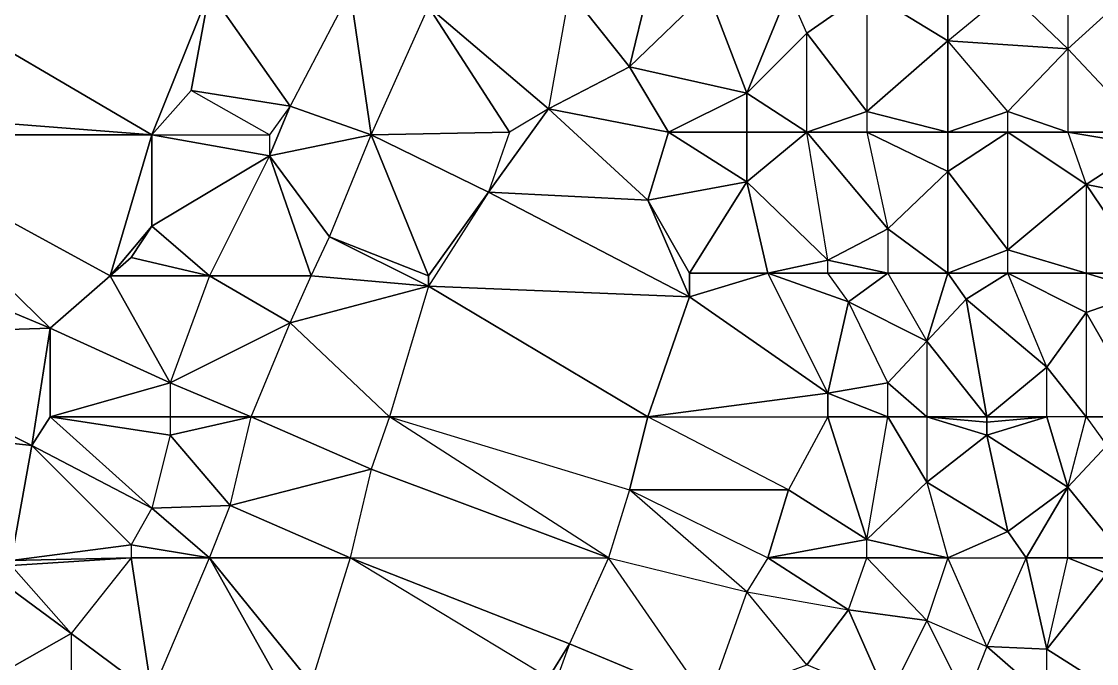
# Model space of a CAD drawing. Header units: metres. Extents: x 121.06818 to 121.07159, y 3.17836 to 3.18313.
# Drawn here: x 121.070446 to 121.070858, y 3.1815235 to 3.1817694 of the extents above; entities that cross this region are included whole.
import ezdxf

# ---------------------------------------------------------------- set-up
doc = ezdxf.new("R2010")
doc.units = ezdxf.units.M

msp = doc.modelspace()

# ---------------------------------------------------------------- linework, layer by layer
at = {"layer": 'DELAUNEY17498', "color": 252}
msp.add_3dface([(121.070808, 3.18151, 0.01033), (121.070839, 3.18151, 0.01034), (121.070816, 3.18153, 0.01033)], dxfattribs=at)
at = {"layer": 'DELAUNEY17548', "color": 252}
msp.add_3dface([(121.070465, 3.181509, 0.01026), (121.070419, 3.181509, 0.01025), (121.070465, 3.181535, 0.01026)], dxfattribs=at)
at = {"layer": 'DELAUNEY17550', "color": 252}
msp.add_3dface([(121.070557, 3.181516, 0.01028), (121.070549, 3.181509, 0.01028), (121.070518, 3.181564, 0.01027)], dxfattribs=at)
at = {"layer": 'DELAUNEY17551', "color": 252}
msp.add_3dface([(121.070648, 3.181509, 0.01029), (121.070709, 3.181509, 0.0103), (121.070656, 3.181531, 0.01029)], dxfattribs=at)
at = {"layer": 'DELAUNEY17552', "color": 252}
msp.add_3dface([(121.070778, 3.18151, 0.01032), (121.070808, 3.18151, 0.01033), (121.070793, 3.18154, 0.01032)], dxfattribs=at)
at = {"layer": 'DELAUNEY17558', "color": 252}
msp.add_3dface([(121.070465, 3.181509, 0.01026), (121.070496, 3.181512, 0.01027), (121.070465, 3.181535, 0.01026)], dxfattribs=at)
at = {"layer": 'DELAUNEY17559', "color": 252}
msp.add_3dface([(121.070656, 3.181531, 0.01029), (121.070648, 3.181509, 0.01029), (121.070648, 3.181518, 0.01029)], dxfattribs=at)
at = {"layer": 'DELAUNEY17564', "color": 252}
msp.add_3dface([(121.070549, 3.181509, 0.01028), (121.070496, 3.181512, 0.01027), (121.070518, 3.181564, 0.01027)], dxfattribs=at)
at = {"layer": 'DELAUNEY17565', "color": 252}
msp.add_3dface([(121.070656, 3.181531, 0.01029), (121.070709, 3.181509, 0.0103), (121.070671, 3.181564, 0.01029)], dxfattribs=at)
at = {"layer": 'DELAUNEY17566', "color": 252}
msp.add_3dface([(121.070869, 3.18151, 0.01035), (121.070839, 3.18151, 0.01034), (121.070839, 3.181529, 0.01034)], dxfattribs=at)
at = {"layer": 'DELAUNEY17571', "color": 252}
msp.add_3dface([(121.070656, 3.181531, 0.01029), (121.070648, 3.181518, 0.01029), (121.070572, 3.181564, 0.01028)], dxfattribs=at)
at = {"layer": 'DELAUNEY17572', "color": 252}
msp.add_3dface([(121.070709, 3.181509, 0.0103), (121.070747, 3.181523, 0.01031), (121.070724, 3.181551, 0.0103)], dxfattribs=at)
at = {"layer": 'DELAUNEY17573', "color": 252}
msp.add_3dface([(121.070816, 3.18153, 0.01033), (121.070808, 3.18151, 0.01033), (121.070793, 3.18154, 0.01032)], dxfattribs=at)
at = {"layer": 'DELAUNEY17574', "color": 252}
msp.add_3dface([(121.070816, 3.18153, 0.01033), (121.070839, 3.18151, 0.01034), (121.070839, 3.181529, 0.01034)], dxfattribs=at)
at = {"layer": 'DELAUNEY17583', "color": 252}
msp.add_3dface([(121.070778, 3.18151, 0.01032), (121.070747, 3.181523, 0.01031), (121.070763, 3.181544, 0.01031)], dxfattribs=at)
at = {"layer": 'DELAUNEY17584', "color": 252}
msp.add_3dface([(121.070816, 3.18153, 0.01033), (121.070839, 3.181529, 0.01034), (121.070831, 3.181564, 0.01033)], dxfattribs=at)
at = {"layer": 'DELAUNEY17585', "color": 252}
msp.add_3dface([(121.070869, 3.18151, 0.01035), (121.070839, 3.181529, 0.01034), (121.070862, 3.181558, 0.01035)], dxfattribs=at)
at = {"layer": 'DELAUNEY17591', "color": 252}
msp.add_3dface([(121.070465, 3.181535, 0.01026), (121.070419, 3.181509, 0.01025), (121.070442, 3.181552, 0.01025)], dxfattribs=at)
at = {"layer": 'DELAUNEY17592', "color": 252}
msp.add_3dface([(121.070557, 3.181516, 0.01028), (121.070648, 3.181518, 0.01029), (121.070572, 3.181564, 0.01028)], dxfattribs=at)
at = {"layer": 'DELAUNEY17593', "color": 252}
msp.add_3dface([(121.070793, 3.18154, 0.01032), (121.070778, 3.18151, 0.01032), (121.070763, 3.181544, 0.01031)], dxfattribs=at)
at = {"layer": 'DELAUNEY17596', "color": 252}
msp.add_3dface([(121.070465, 3.181535, 0.01026), (121.070496, 3.181512, 0.01027), (121.070488, 3.181564, 0.01026)], dxfattribs=at)
at = {"layer": 'DELAUNEY17603', "color": 252}
msp.add_3dface([(121.070763, 3.181544, 0.01031), (121.070747, 3.181523, 0.01031), (121.070724, 3.181551, 0.0103)], dxfattribs=at)
at = {"layer": 'DELAUNEY17604', "color": 252}
msp.add_3dface([(121.070793, 3.18154, 0.01032), (121.070816, 3.18153, 0.01033), (121.070801, 3.181564, 0.01032)], dxfattribs=at)
at = {"layer": 'DELAUNEY17613', "color": 252}
msp.add_3dface([(121.070465, 3.181535, 0.01026), (121.070442, 3.181552, 0.01025), (121.070442, 3.181561, 0.01025)], dxfattribs=at)
at = {"layer": 'DELAUNEY17614', "color": 252}
msp.add_3dface([(121.070572, 3.181564, 0.01028), (121.070557, 3.181516, 0.01028), (121.070518, 3.181564, 0.01027)], dxfattribs=at)
at = {"layer": 'DELAUNEY17615', "color": 252}
msp.add_3dface([(121.070724, 3.181551, 0.0103), (121.070709, 3.181509, 0.0103), (121.070671, 3.181564, 0.01029)], dxfattribs=at)
at = {"layer": 'DELAUNEY17623', "color": 252}
msp.add_3dface([(121.070496, 3.181512, 0.01027), (121.070518, 3.181564, 0.01027), (121.070488, 3.181564, 0.01026)], dxfattribs=at)
at = {"layer": 'DELAUNEY17624', "color": 252}
msp.add_3dface([(121.070793, 3.18154, 0.01032), (121.070763, 3.181544, 0.01031), (121.07077, 3.181564, 0.01031)], dxfattribs=at)
at = {"layer": 'DELAUNEY17634', "color": 252}
msp.add_3dface([(121.070862, 3.181558, 0.01035), (121.070839, 3.181529, 0.01034), (121.070847, 3.181564, 0.01034)], dxfattribs=at)
at = {"layer": 'DELAUNEY17641', "color": 252}
msp.add_3dface([(121.070671, 3.181564, 0.01029), (121.070656, 3.181531, 0.01029), (121.070572, 3.181564, 0.01028)], dxfattribs=at)
at = {"layer": 'DELAUNEY17645', "color": 252}
msp.add_3dface([(121.070488, 3.181564, 0.01026), (121.070465, 3.181535, 0.01026), (121.070442, 3.181561, 0.01025)], dxfattribs=at)
at = {"layer": 'DELAUNEY17649', "color": 252}
msp.add_3dface([(121.070488, 3.181564, 0.01026), (121.070518, 3.181564, 0.01027), (121.070488, 3.181569, 0.01026)], dxfattribs=at)
at = {"layer": 'DELAUNEY17650', "color": 252}
msp.add_3dface([(121.070671, 3.181564, 0.01029), (121.070724, 3.181551, 0.0103), (121.070679, 3.18159, 0.01029)], dxfattribs=at)
at = {"layer": 'DELAUNEY17668', "color": 252}
msp.add_3dface([(121.070572, 3.181564, 0.01028), (121.070518, 3.181564, 0.01027), (121.070526, 3.181584, 0.01027)], dxfattribs=at)
at = {"layer": 'DELAUNEY17669', "color": 252}
msp.add_3dface([(121.070724, 3.181551, 0.0103), (121.070763, 3.181544, 0.01031), (121.070732, 3.181564, 0.0103)], dxfattribs=at)
at = {"layer": 'DELAUNEY17670', "color": 252}
msp.add_3dface([(121.070831, 3.181564, 0.01033), (121.070816, 3.18153, 0.01033), (121.070801, 3.181564, 0.01032)], dxfattribs=at)
at = {"layer": 'DELAUNEY17671', "color": 252}
msp.add_3dface([(121.070831, 3.181564, 0.01033), (121.070839, 3.181529, 0.01034), (121.070847, 3.181564, 0.01034)], dxfattribs=at)
at = {"layer": 'DELAUNEY17678', "color": 252}
msp.add_3dface([(121.070732, 3.181564, 0.0103), (121.070724, 3.181551, 0.0103), (121.070679, 3.18159, 0.01029)], dxfattribs=at)
at = {"layer": 'DELAUNEY17679', "color": 252}
msp.add_3dface([(121.070732, 3.181564, 0.0103), (121.070763, 3.181544, 0.01031), (121.07077, 3.181564, 0.01031)], dxfattribs=at)
at = {"layer": 'DELAUNEY17680', "color": 252}
msp.add_3dface([(121.070801, 3.181564, 0.01032), (121.070793, 3.18154, 0.01032), (121.07077, 3.181564, 0.01031)], dxfattribs=at)
at = {"layer": 'DELAUNEY17681', "color": 252}
msp.add_3dface([(121.070862, 3.181558, 0.01035), (121.070847, 3.181564, 0.01034), (121.070869, 3.181564, 0.01035)], dxfattribs=at)
at = {"layer": 'DELAUNEY17685', "color": 252}
msp.add_3dface([(121.070831, 3.181564, 0.01033), (121.070847, 3.181564, 0.01034), (121.070847, 3.181591, 0.01034)], dxfattribs=at)
at = {"layer": 'DELAUNEY17693', "color": 252}
msp.add_3dface([(121.070801, 3.181564, 0.01032), (121.070831, 3.181564, 0.01033), (121.070824, 3.181574, 0.01033)], dxfattribs=at)
at = {"layer": 'DELAUNEY17704', "color": 252}
msp.add_3dface([(121.070801, 3.181564, 0.01032), (121.07077, 3.181564, 0.01031), (121.07077, 3.181571, 0.01031)], dxfattribs=at)
at = {"layer": 'DELAUNEY17725', "color": 252}
msp.add_3dface([(121.070488, 3.181564, 0.01026), (121.070442, 3.181561, 0.01025), (121.070442, 3.181563, 0.01025)], dxfattribs=at)
at = {"layer": 'DELAUNEY17732', "color": 252}
msp.add_3dface([(121.070732, 3.181564, 0.0103), (121.07077, 3.181564, 0.01031), (121.07077, 3.181571, 0.01031)], dxfattribs=at)
at = {"layer": 'DELAUNEY17733', "color": 252}
msp.add_3dface([(121.070801, 3.181564, 0.01032), (121.070824, 3.181574, 0.01033), (121.070793, 3.181593, 0.01032)], dxfattribs=at)
at = {"layer": 'DELAUNEY17734', "color": 252}
msp.add_3dface([(121.070824, 3.181574, 0.01033), (121.070831, 3.181564, 0.01033), (121.070847, 3.181591, 0.01034)], dxfattribs=at)
at = {"layer": 'DELAUNEY17745', "color": 252}
msp.add_3dface([(121.070488, 3.181564, 0.01026), (121.070442, 3.181563, 0.01025), (121.070488, 3.181569, 0.01026)], dxfattribs=at)
at = {"layer": 'DELAUNEY17746', "color": 252}
msp.add_3dface([(121.070518, 3.181564, 0.01027), (121.070526, 3.181584, 0.01027), (121.070496, 3.181583, 0.01026)], dxfattribs=at)
at = {"layer": 'DELAUNEY17753', "color": 252}
msp.add_3dface([(121.070488, 3.181569, 0.01026), (121.070442, 3.181563, 0.01025), (121.07045, 3.181607, 0.01025)], dxfattribs=at)
at = {"layer": 'DELAUNEY17754', "color": 252}
msp.add_3dface([(121.070488, 3.181569, 0.01026), (121.070518, 3.181564, 0.01027), (121.070496, 3.181583, 0.01026)], dxfattribs=at)
at = {"layer": 'DELAUNEY17755', "color": 252}
msp.add_3dface([(121.070572, 3.181564, 0.01028), (121.070526, 3.181584, 0.01027), (121.07058, 3.181598, 0.01028)], dxfattribs=at)
at = {"layer": 'DELAUNEY17756', "color": 252}
msp.add_3dface([(121.070732, 3.181564, 0.0103), (121.07077, 3.181571, 0.01031), (121.07074, 3.18159, 0.0103)], dxfattribs=at)
at = {"layer": 'DELAUNEY17757', "color": 252}
msp.add_3dface([(121.070801, 3.181564, 0.01032), (121.07077, 3.181571, 0.01031), (121.070793, 3.181593, 0.01032)], dxfattribs=at)
at = {"layer": 'DELAUNEY17765', "color": 252}
msp.add_3dface([(121.070496, 3.181583, 0.01026), (121.070488, 3.181569, 0.01026), (121.07045, 3.181607, 0.01025)], dxfattribs=at)
at = {"layer": 'DELAUNEY17766', "color": 252}
msp.add_3dface([(121.070572, 3.181564, 0.01028), (121.070671, 3.181564, 0.01029), (121.07058, 3.181598, 0.01028)], dxfattribs=at)
at = {"layer": 'DELAUNEY17767', "color": 252}
msp.add_3dface([(121.070679, 3.18159, 0.01029), (121.070671, 3.181564, 0.01029), (121.070587, 3.181618, 0.01028)], dxfattribs=at)
at = {"layer": 'DELAUNEY17768', "color": 252}
msp.add_3dface([(121.070869, 3.181564, 0.01035), (121.070847, 3.181564, 0.01034), (121.070847, 3.181591, 0.01034)], dxfattribs=at)
at = {"layer": 'DELAUNEY17777', "color": 252}
msp.add_3dface([(121.07058, 3.181598, 0.01028), (121.070671, 3.181564, 0.01029), (121.070587, 3.181618, 0.01028)], dxfattribs=at)
at = {"layer": 'DELAUNEY17778', "color": 252}
msp.add_3dface([(121.070679, 3.18159, 0.01029), (121.070732, 3.181564, 0.0103), (121.07074, 3.18159, 0.0103)], dxfattribs=at)
at = {"layer": 'DELAUNEY17779', "color": 252}
msp.add_3dface([(121.07074, 3.18159, 0.0103), (121.07077, 3.181571, 0.01031), (121.070755, 3.181618, 0.0103)], dxfattribs=at)
at = {"layer": 'DELAUNEY17786', "color": 252}
msp.add_3dface([(121.070442, 3.181563, 0.01025), (121.070358, 3.181617, 0.01024), (121.07045, 3.181607, 0.01025)], dxfattribs=at)
at = {"layer": 'DELAUNEY17787', "color": 252}
msp.add_3dface([(121.070793, 3.181593, 0.01032), (121.07077, 3.181571, 0.01031), (121.070778, 3.181618, 0.01031)], dxfattribs=at)
at = {"layer": 'DELAUNEY17796', "color": 252}
msp.add_3dface([(121.070824, 3.181574, 0.01033), (121.070847, 3.181591, 0.01034), (121.070816, 3.181611, 0.01033)], dxfattribs=at)
at = {"layer": 'DELAUNEY17797', "color": 252}
msp.add_3dface([(121.070869, 3.181564, 0.01035), (121.070847, 3.181591, 0.01034), (121.070862, 3.181607, 0.01035)], dxfattribs=at)
at = {"layer": 'DELAUNEY17801', "color": 252}
msp.add_3dface([(121.070496, 3.181583, 0.01026), (121.070526, 3.181584, 0.01027), (121.070503, 3.181611, 0.01026)], dxfattribs=at)
at = {"layer": 'DELAUNEY17805', "color": 252}
msp.add_3dface([(121.070793, 3.181593, 0.01032), (121.070824, 3.181574, 0.01033), (121.070816, 3.181611, 0.01033)], dxfattribs=at)
at = {"layer": 'DELAUNEY17809', "color": 252}
msp.add_3dface([(121.07058, 3.181598, 0.01028), (121.070526, 3.181584, 0.01027), (121.070534, 3.181618, 0.01027)], dxfattribs=at)
at = {"layer": 'DELAUNEY17810', "color": 252}
msp.add_3dface([(121.070679, 3.18159, 0.01029), (121.07074, 3.18159, 0.0103), (121.070686, 3.181618, 0.01029)], dxfattribs=at)
at = {"layer": 'DELAUNEY17815', "color": 252}
msp.add_3dface([(121.070862, 3.181607, 0.01035), (121.070847, 3.181591, 0.01034), (121.070854, 3.181618, 0.01035)], dxfattribs=at)
at = {"layer": 'DELAUNEY17820', "color": 252}
msp.add_3dface([(121.070496, 3.181583, 0.01026), (121.07045, 3.181607, 0.01025), (121.070457, 3.181618, 0.01025)], dxfattribs=at)
at = {"layer": 'DELAUNEY17821', "color": 252}
msp.add_3dface([(121.070587, 3.181618, 0.01028), (121.07058, 3.181598, 0.01028), (121.070534, 3.181618, 0.01027)], dxfattribs=at)
at = {"layer": 'DELAUNEY17822', "color": 252}
msp.add_3dface([(121.070793, 3.181593, 0.01032), (121.070816, 3.181611, 0.01033), (121.070793, 3.181618, 0.01032)], dxfattribs=at)
at = {"layer": 'DELAUNEY17832', "color": 252}
msp.add_3dface([(121.07045, 3.181607, 0.01025), (121.070358, 3.181617, 0.01024), (121.070366, 3.181649, 0.01024)], dxfattribs=at)
at = {"layer": 'DELAUNEY17833', "color": 252}
msp.add_3dface([(121.070503, 3.181611, 0.01026), (121.070496, 3.181583, 0.01026), (121.070457, 3.181618, 0.01025)], dxfattribs=at)
at = {"layer": 'DELAUNEY17834', "color": 252}
msp.add_3dface([(121.070503, 3.181611, 0.01026), (121.070526, 3.181584, 0.01027), (121.070534, 3.181618, 0.01027)], dxfattribs=at)
at = {"layer": 'DELAUNEY17835', "color": 252}
msp.add_3dface([(121.070587, 3.181618, 0.01028), (121.070679, 3.18159, 0.01029), (121.070686, 3.181618, 0.01029)], dxfattribs=at)
at = {"layer": 'DELAUNEY17842', "color": 252}
msp.add_3dface([(121.070755, 3.181618, 0.0103), (121.07074, 3.18159, 0.0103), (121.070686, 3.181618, 0.01029)], dxfattribs=at)
at = {"layer": 'DELAUNEY17843', "color": 252}
msp.add_3dface([(121.070755, 3.181618, 0.0103), (121.07077, 3.181571, 0.01031), (121.070778, 3.181618, 0.01031)], dxfattribs=at)
at = {"layer": 'DELAUNEY17844', "color": 252}
msp.add_3dface([(121.070816, 3.181611, 0.01033), (121.070847, 3.181591, 0.01034), (121.070839, 3.181618, 0.01034)], dxfattribs=at)
at = {"layer": 'DELAUNEY17850', "color": 252}
msp.add_3dface([(121.070457, 3.181618, 0.01025), (121.07045, 3.181607, 0.01025), (121.070457, 3.181652, 0.01025)], dxfattribs=at)
at = {"layer": 'DELAUNEY17851', "color": 252}
msp.add_3dface([(121.070755, 3.181618, 0.0103), (121.070778, 3.181618, 0.01031), (121.070755, 3.181627, 0.0103)], dxfattribs=at)
at = {"layer": 'DELAUNEY17852', "color": 252}
msp.add_3dface([(121.070793, 3.181593, 0.01032), (121.070778, 3.181618, 0.01031), (121.070793, 3.181618, 0.01032)], dxfattribs=at)
at = {"layer": 'DELAUNEY17868', "color": 252}
msp.add_3dface([(121.070503, 3.181611, 0.01026), (121.070457, 3.181618, 0.01025), (121.070503, 3.181618, 0.01026)], dxfattribs=at)
at = {"layer": 'DELAUNEY17869', "color": 252}
msp.add_3dface([(121.070816, 3.181611, 0.01033), (121.070839, 3.181618, 0.01034), (121.070816, 3.181616, 0.01033)], dxfattribs=at)
at = {"layer": 'DELAUNEY17870', "color": 252}
msp.add_3dface([(121.070839, 3.181618, 0.01034), (121.070847, 3.181591, 0.01034), (121.070854, 3.181618, 0.01035)], dxfattribs=at)
at = {"layer": 'DELAUNEY17874', "color": 252}
msp.add_3dface([(121.070503, 3.181611, 0.01026), (121.070534, 3.181618, 0.01027), (121.070503, 3.181618, 0.01026)], dxfattribs=at)
at = {"layer": 'DELAUNEY17881', "color": 252}
msp.add_3dface([(121.070793, 3.181618, 0.01032), (121.070778, 3.181618, 0.01031), (121.070778, 3.181631, 0.01031)], dxfattribs=at)
at = {"layer": 'DELAUNEY17882', "color": 252}
msp.add_3dface([(121.070793, 3.181618, 0.01032), (121.070816, 3.181611, 0.01033), (121.070816, 3.181616, 0.01033)], dxfattribs=at)
at = {"layer": 'DELAUNEY17883', "color": 252}
msp.add_3dface([(121.070854, 3.181618, 0.01035), (121.070839, 3.181618, 0.01034), (121.070839, 3.181637, 0.01034)], dxfattribs=at)
at = {"layer": 'DELAUNEY17884', "color": 252}
msp.add_3dface([(121.070854, 3.181618, 0.01035), (121.070862, 3.181607, 0.01035), (121.070877, 3.181618, 0.01036)], dxfattribs=at)
at = {"layer": 'DELAUNEY17914', "color": 252}
msp.add_3dface([(121.070503, 3.181618, 0.01026), (121.070457, 3.181618, 0.01025), (121.070503, 3.181631, 0.01026)], dxfattribs=at)
at = {"layer": 'DELAUNEY17915', "color": 252}
msp.add_3dface([(121.070793, 3.181618, 0.01032), (121.070816, 3.181616, 0.01033), (121.070816, 3.181618, 0.01033)], dxfattribs=at)
at = {"layer": 'DELAUNEY17917', "color": 252}
msp.add_3dface([(121.070503, 3.181618, 0.01026), (121.070534, 3.181618, 0.01027), (121.070503, 3.181631, 0.01026)], dxfattribs=at)
at = {"layer": 'DELAUNEY17918', "color": 252}
msp.add_3dface([(121.070587, 3.181618, 0.01028), (121.070686, 3.181618, 0.01029), (121.070602, 3.181668, 0.01028)], dxfattribs=at)
at = {"layer": 'DELAUNEY17919', "color": 252}
msp.add_3dface([(121.070686, 3.181618, 0.01029), (121.070755, 3.181618, 0.0103), (121.070755, 3.181627, 0.0103)], dxfattribs=at)
at = {"layer": 'DELAUNEY17920', "color": 252}
msp.add_3dface([(121.070793, 3.181618, 0.01032), (121.070816, 3.181618, 0.01033), (121.070793, 3.181647, 0.01032)], dxfattribs=at)
at = {"layer": 'DELAUNEY17921', "color": 252}
msp.add_3dface([(121.070816, 3.181618, 0.01033), (121.070816, 3.181616, 0.01033), (121.070839, 3.181618, 0.01034)], dxfattribs=at)
at = {"layer": 'DELAUNEY17928', "color": 252}
msp.add_3dface([(121.070587, 3.181618, 0.01028), (121.070534, 3.181618, 0.01027), (121.070549, 3.181654, 0.01027)], dxfattribs=at)
at = {"layer": 'DELAUNEY17929', "color": 252}
msp.add_3dface([(121.070816, 3.181618, 0.01033), (121.070839, 3.181618, 0.01034), (121.070839, 3.181637, 0.01034)], dxfattribs=at)
at = {"layer": 'DELAUNEY17930', "color": 252}
msp.add_3dface([(121.070854, 3.181618, 0.01035), (121.070877, 3.181618, 0.01036), (121.070854, 3.181658, 0.01035)], dxfattribs=at)
at = {"layer": 'DELAUNEY17934', "color": 252}
msp.add_3dface([(121.070686, 3.181618, 0.01029), (121.070755, 3.181627, 0.0103), (121.070702, 3.181664, 0.01029)], dxfattribs=at)
at = {"layer": 'DELAUNEY17941', "color": 252}
msp.add_3dface([(121.07045, 3.181607, 0.01025), (121.070366, 3.181649, 0.01024), (121.070457, 3.181652, 0.01025)], dxfattribs=at)
at = {"layer": 'DELAUNEY17942', "color": 252}
msp.add_3dface([(121.070503, 3.181631, 0.01026), (121.070457, 3.181618, 0.01025), (121.070457, 3.181652, 0.01025)], dxfattribs=at)
at = {"layer": 'DELAUNEY17943', "color": 252}
msp.add_3dface([(121.070755, 3.181627, 0.0103), (121.070778, 3.181618, 0.01031), (121.070778, 3.181631, 0.01031)], dxfattribs=at)
at = {"layer": 'DELAUNEY17944', "color": 252}
msp.add_3dface([(121.070755, 3.181627, 0.0103), (121.070778, 3.181631, 0.01031), (121.070763, 3.181662, 0.01031)], dxfattribs=at)
at = {"layer": 'DELAUNEY17948', "color": 252}
msp.add_3dface([(121.070503, 3.181631, 0.01026), (121.070534, 3.181618, 0.01027), (121.070549, 3.181654, 0.01027)], dxfattribs=at)
at = {"layer": 'DELAUNEY17949', "color": 252}
msp.add_3dface([(121.070793, 3.181618, 0.01032), (121.070778, 3.181631, 0.01031), (121.070793, 3.181647, 0.01032)], dxfattribs=at)
at = {"layer": 'DELAUNEY17953', "color": 252}
msp.add_3dface([(121.070587, 3.181618, 0.01028), (121.070549, 3.181654, 0.01027), (121.070602, 3.181668, 0.01028)], dxfattribs=at)
at = {"layer": 'DELAUNEY17954', "color": 252}
msp.add_3dface([(121.070816, 3.181618, 0.01033), (121.070839, 3.181637, 0.01034), (121.070808, 3.181663, 0.01033)], dxfattribs=at)
at = {"layer": 'DELAUNEY17955', "color": 252}
msp.add_3dface([(121.070854, 3.181618, 0.01035), (121.070839, 3.181637, 0.01034), (121.070854, 3.181658, 0.01035)], dxfattribs=at)
at = {"layer": 'DELAUNEY17967', "color": 252}
msp.add_3dface([(121.070602, 3.181668, 0.01028), (121.070686, 3.181618, 0.01029), (121.070702, 3.181664, 0.01029)], dxfattribs=at)
at = {"layer": 'DELAUNEY17968', "color": 252}
msp.add_3dface([(121.070793, 3.181647, 0.01032), (121.070778, 3.181631, 0.01031), (121.070763, 3.181662, 0.01031)], dxfattribs=at)
at = {"layer": 'DELAUNEY17969', "color": 252}
msp.add_3dface([(121.070793, 3.181647, 0.01032), (121.070816, 3.181618, 0.01033), (121.070808, 3.181663, 0.01033)], dxfattribs=at)
at = {"layer": 'DELAUNEY17972', "color": 252}
msp.add_3dface([(121.070457, 3.181652, 0.01025), (121.070366, 3.181649, 0.01024), (121.070366, 3.18169, 0.01024)], dxfattribs=at)
at = {"layer": 'DELAUNEY17973', "color": 252}
msp.add_3dface([(121.070702, 3.181664, 0.01029), (121.070755, 3.181627, 0.0103), (121.070732, 3.181673, 0.0103)], dxfattribs=at)
at = {"layer": 'DELAUNEY17977', "color": 252}
msp.add_3dface([(121.070503, 3.181631, 0.01026), (121.070457, 3.181652, 0.01025), (121.07048, 3.181672, 0.01025)], dxfattribs=at)
at = {"layer": 'DELAUNEY17978', "color": 252}
msp.add_3dface([(121.070854, 3.181658, 0.01035), (121.070839, 3.181637, 0.01034), (121.070824, 3.181673, 0.01034)], dxfattribs=at)
at = {"layer": 'DELAUNEY17979', "color": 252}
msp.add_3dface([(121.070854, 3.181658, 0.01035), (121.070877, 3.181618, 0.01036), (121.070877, 3.181666, 0.01036)], dxfattribs=at)
at = {"layer": 'DELAUNEY17983', "color": 252}
msp.add_3dface([(121.070702, 3.181664, 0.01029), (121.070732, 3.181673, 0.0103), (121.070702, 3.181673, 0.01029)], dxfattribs=at)
at = {"layer": 'DELAUNEY17984', "color": 252}
msp.add_3dface([(121.070732, 3.181673, 0.0103), (121.070755, 3.181627, 0.0103), (121.070763, 3.181662, 0.01031)], dxfattribs=at)
at = {"layer": 'DELAUNEY17985', "color": 252}
msp.add_3dface([(121.070793, 3.181647, 0.01032), (121.070808, 3.181663, 0.01033), (121.070801, 3.181673, 0.01033)], dxfattribs=at)
at = {"layer": 'DELAUNEY17991', "color": 252}
msp.add_3dface([(121.070503, 3.181631, 0.01026), (121.070549, 3.181654, 0.01027), (121.070518, 3.181672, 0.01026)], dxfattribs=at)
at = {"layer": 'DELAUNEY17992', "color": 252}
msp.add_3dface([(121.070808, 3.181663, 0.01033), (121.070839, 3.181637, 0.01034), (121.070824, 3.181673, 0.01034)], dxfattribs=at)
at = {"layer": 'DELAUNEY17993', "color": 252}
msp.add_3dface([(121.070854, 3.181658, 0.01035), (121.070877, 3.181666, 0.01036), (121.070854, 3.181673, 0.01035)], dxfattribs=at)
at = {"layer": 'DELAUNEY18006', "color": 252}
msp.add_3dface([(121.07048, 3.181672, 0.01025), (121.070457, 3.181652, 0.01025), (121.070381, 3.181726, 0.01024)], dxfattribs=at)
at = {"layer": 'DELAUNEY18007', "color": 252}
msp.add_3dface([(121.070503, 3.181631, 0.01026), (121.07048, 3.181672, 0.01025), (121.070518, 3.181672, 0.01026)], dxfattribs=at)
at = {"layer": 'DELAUNEY18008', "color": 252}
msp.add_3dface([(121.070602, 3.181668, 0.01028), (121.070549, 3.181654, 0.01027), (121.070557, 3.181672, 0.01027)], dxfattribs=at)
at = {"layer": 'DELAUNEY18018', "color": 252}
msp.add_3dface([(121.070518, 3.181672, 0.01026), (121.070549, 3.181654, 0.01027), (121.070557, 3.181672, 0.01027)], dxfattribs=at)
at = {"layer": 'DELAUNEY18019', "color": 252}
msp.add_3dface([(121.070732, 3.181673, 0.0103), (121.070763, 3.181662, 0.01031), (121.070755, 3.181673, 0.01031)], dxfattribs=at)
at = {"layer": 'DELAUNEY18020', "color": 252}
msp.add_3dface([(121.070793, 3.181647, 0.01032), (121.070763, 3.181662, 0.01031), (121.070778, 3.181673, 0.01032)], dxfattribs=at)
at = {"layer": 'DELAUNEY18025', "color": 252}
msp.add_3dface([(121.070808, 3.181663, 0.01033), (121.070824, 3.181673, 0.01034), (121.070801, 3.181673, 0.01033)], dxfattribs=at)
at = {"layer": 'DELAUNEY18030', "color": 252}
msp.add_3dface([(121.070602, 3.181668, 0.01028), (121.070557, 3.181672, 0.01027), (121.070564, 3.181687, 0.01027)], dxfattribs=at)
at = {"layer": 'DELAUNEY18031', "color": 252}
msp.add_3dface([(121.070602, 3.181668, 0.01028), (121.070702, 3.181664, 0.01029), (121.070625, 3.181704, 0.01028)], dxfattribs=at)
at = {"layer": 'DELAUNEY18032', "color": 252}
msp.add_3dface([(121.070778, 3.181673, 0.01032), (121.070763, 3.181662, 0.01031), (121.070755, 3.181673, 0.01031)], dxfattribs=at)
at = {"layer": 'DELAUNEY18033', "color": 252}
msp.add_3dface([(121.070778, 3.181673, 0.01032), (121.070793, 3.181647, 0.01032), (121.070801, 3.181673, 0.01033)], dxfattribs=at)
at = {"layer": 'DELAUNEY18041', "color": 252}
msp.add_3dface([(121.070518, 3.181672, 0.01026), (121.07048, 3.181672, 0.01025), (121.070488, 3.181679, 0.01025)], dxfattribs=at)
at = {"layer": 'DELAUNEY18042', "color": 252}
msp.add_3dface([(121.070518, 3.181672, 0.01026), (121.07048, 3.181672, 0.01025), (121.070496, 3.181691, 0.01025)], dxfattribs=at)
at = {"layer": 'DELAUNEY18043', "color": 252}
msp.add_3dface([(121.070732, 3.181673, 0.0103), (121.070755, 3.181673, 0.01031), (121.070755, 3.181678, 0.01031)], dxfattribs=at)
at = {"layer": 'DELAUNEY18044', "color": 252}
msp.add_3dface([(121.070854, 3.181658, 0.01035), (121.070824, 3.181673, 0.01034), (121.070854, 3.181673, 0.01035)], dxfattribs=at)
at = {"layer": 'DELAUNEY18050', "color": 252}
msp.add_3dface([(121.070488, 3.181679, 0.01025), (121.07048, 3.181672, 0.01025), (121.070496, 3.181691, 0.01025)], dxfattribs=at)
at = {"layer": 'DELAUNEY18056', "color": 252}
msp.add_3dface([(121.070518, 3.181672, 0.01026), (121.070488, 3.181679, 0.01025), (121.070496, 3.181691, 0.01025)], dxfattribs=at)
at = {"layer": 'DELAUNEY18057', "color": 252}
msp.add_3dface([(121.070625, 3.181704, 0.01028), (121.070602, 3.181668, 0.01028), (121.070602, 3.181672, 0.01028)], dxfattribs=at)
at = {"layer": 'DELAUNEY18064', "color": 252}
msp.add_3dface([(121.070625, 3.181704, 0.01028), (121.070702, 3.181664, 0.01029), (121.070686, 3.181701, 0.01029)], dxfattribs=at)
at = {"layer": 'DELAUNEY18065', "color": 252}
msp.add_3dface([(121.070778, 3.181673, 0.01032), (121.070801, 3.181673, 0.01033), (121.070778, 3.18169, 0.01032)], dxfattribs=at)
at = {"layer": 'DELAUNEY18066', "color": 252}
msp.add_3dface([(121.070854, 3.181673, 0.01035), (121.070824, 3.181673, 0.01034), (121.070824, 3.181682, 0.01034)], dxfattribs=at)
at = {"layer": 'DELAUNEY18073', "color": 252}
msp.add_3dface([(121.070625, 3.181704, 0.01028), (121.070686, 3.181701, 0.01029), (121.070648, 3.181736, 0.01028)], dxfattribs=at)
at = {"layer": 'DELAUNEY18074', "color": 252}
msp.add_3dface([(121.070686, 3.181701, 0.01029), (121.070702, 3.181664, 0.01029), (121.070702, 3.181673, 0.01029)], dxfattribs=at)
at = {"layer": 'DELAUNEY18075', "color": 252}
msp.add_3dface([(121.070854, 3.181673, 0.01035), (121.070877, 3.181666, 0.01036), (121.070877, 3.181673, 0.01036)], dxfattribs=at)
at = {"layer": 'DELAUNEY18081', "color": 252}
msp.add_3dface([(121.070518, 3.181672, 0.01026), (121.070557, 3.181672, 0.01027), (121.070541, 3.181718, 0.01026)], dxfattribs=at)
at = {"layer": 'DELAUNEY18082', "color": 252}
msp.add_3dface([(121.070557, 3.181672, 0.01027), (121.070564, 3.181687, 0.01027), (121.070541, 3.181718, 0.01026)], dxfattribs=at)
at = {"layer": 'DELAUNEY18083', "color": 252}
msp.add_3dface([(121.070602, 3.181668, 0.01028), (121.070564, 3.181687, 0.01027), (121.070602, 3.181672, 0.01028)], dxfattribs=at)
at = {"layer": 'DELAUNEY18084', "color": 252}
msp.add_3dface([(121.070686, 3.181701, 0.01029), (121.070702, 3.181673, 0.01029), (121.070724, 3.181708, 0.0103)], dxfattribs=at)
at = {"layer": 'DELAUNEY18085', "color": 252}
msp.add_3dface([(121.070702, 3.181673, 0.01029), (121.070732, 3.181673, 0.0103), (121.070724, 3.181708, 0.0103)], dxfattribs=at)
at = {"layer": 'DELAUNEY18086', "color": 252}
msp.add_3dface([(121.070854, 3.181673, 0.01035), (121.070877, 3.181673, 0.01036), (121.070854, 3.181707, 0.01035)], dxfattribs=at)
at = {"layer": 'DELAUNEY18090', "color": 252}
msp.add_3dface([(121.070457, 3.181652, 0.01025), (121.070366, 3.18169, 0.01024), (121.070381, 3.181726, 0.01024)], dxfattribs=at)
at = {"layer": 'DELAUNEY18091', "color": 252}
msp.add_3dface([(121.070602, 3.181672, 0.01028), (121.070564, 3.181687, 0.01027), (121.07058, 3.181726, 0.01027)], dxfattribs=at)
at = {"layer": 'DELAUNEY18092', "color": 252}
msp.add_3dface([(121.070625, 3.181704, 0.01028), (121.070602, 3.181672, 0.01028), (121.07058, 3.181726, 0.01027)], dxfattribs=at)
at = {"layer": 'DELAUNEY18102', "color": 252}
msp.add_3dface([(121.070778, 3.181673, 0.01032), (121.070755, 3.181673, 0.01031), (121.070755, 3.181678, 0.01031)], dxfattribs=at)
at = {"layer": 'DELAUNEY18103', "color": 252}
msp.add_3dface([(121.070801, 3.181673, 0.01033), (121.070824, 3.181673, 0.01034), (121.070824, 3.181682, 0.01034)], dxfattribs=at)
at = {"layer": 'DELAUNEY18111', "color": 252}
msp.add_3dface([(121.070518, 3.181672, 0.01026), (121.070496, 3.181691, 0.01025), (121.070541, 3.181718, 0.01026)], dxfattribs=at)
at = {"layer": 'DELAUNEY18112', "color": 252}
msp.add_3dface([(121.070732, 3.181673, 0.0103), (121.070755, 3.181678, 0.01031), (121.070724, 3.181708, 0.0103)], dxfattribs=at)
at = {"layer": 'DELAUNEY18113', "color": 252}
msp.add_3dface([(121.070801, 3.181673, 0.01033), (121.070824, 3.181682, 0.01034), (121.070801, 3.181712, 0.01033)], dxfattribs=at)
at = {"layer": 'DELAUNEY18121', "color": 252}
msp.add_3dface([(121.070778, 3.181673, 0.01032), (121.070755, 3.181678, 0.01031), (121.070778, 3.18169, 0.01032)], dxfattribs=at)
at = {"layer": 'DELAUNEY18122', "color": 252}
msp.add_3dface([(121.070854, 3.181673, 0.01035), (121.070824, 3.181682, 0.01034), (121.070854, 3.181707, 0.01035)], dxfattribs=at)
at = {"layer": 'DELAUNEY18128', "color": 252}
msp.add_3dface([(121.070778, 3.18169, 0.01032), (121.070755, 3.181678, 0.01031), (121.070747, 3.181727, 0.01031)], dxfattribs=at)
at = {"layer": 'DELAUNEY18131', "color": 252}
msp.add_3dface([(121.070778, 3.18169, 0.01032), (121.070801, 3.181673, 0.01033), (121.070801, 3.181712, 0.01033)], dxfattribs=at)
at = {"layer": 'DELAUNEY18134', "color": 252}
msp.add_3dface([(121.070877, 3.181673, 0.01036), (121.0709, 3.181698, 0.01037), (121.070854, 3.181707, 0.01035)], dxfattribs=at)
at = {"layer": 'DELAUNEY18141', "color": 252}
msp.add_3dface([(121.070854, 3.181707, 0.01035), (121.070824, 3.181682, 0.01034), (121.070824, 3.181727, 0.01034)], dxfattribs=at)
at = {"layer": 'DELAUNEY18146', "color": 252}
msp.add_3dface([(121.070541, 3.181718, 0.01026), (121.070564, 3.181687, 0.01027), (121.07058, 3.181726, 0.01027)], dxfattribs=at)
at = {"layer": 'DELAUNEY18147', "color": 252}
msp.add_3dface([(121.070778, 3.18169, 0.01032), (121.070801, 3.181712, 0.01033), (121.07077, 3.181727, 0.01032)], dxfattribs=at)
at = {"layer": 'DELAUNEY18148', "color": 252}
msp.add_3dface([(121.070801, 3.181712, 0.01033), (121.070824, 3.181682, 0.01034), (121.070824, 3.181727, 0.01034)], dxfattribs=at)
at = {"layer": 'DELAUNEY18151', "color": 252}
msp.add_3dface([(121.070686, 3.181701, 0.01029), (121.070724, 3.181708, 0.0103), (121.070694, 3.181727, 0.01029)], dxfattribs=at)
at = {"layer": 'DELAUNEY18152', "color": 252}
msp.add_3dface([(121.070724, 3.181708, 0.0103), (121.070755, 3.181678, 0.01031), (121.070747, 3.181727, 0.01031)], dxfattribs=at)
at = {"layer": 'DELAUNEY18157', "color": 252}
msp.add_3dface([(121.070854, 3.181707, 0.01035), (121.0709, 3.181698, 0.01037), (121.070877, 3.181722, 0.01036)], dxfattribs=at)
at = {"layer": 'DELAUNEY18158', "color": 252}
msp.add_3dface([(121.070854, 3.181707, 0.01035), (121.070877, 3.181722, 0.01036), (121.070847, 3.181727, 0.01035)], dxfattribs=at)
at = {"layer": 'DELAUNEY18166', "color": 252}
msp.add_3dface([(121.070541, 3.181718, 0.01026), (121.070496, 3.181691, 0.01025), (121.070496, 3.181726, 0.01025)], dxfattribs=at)
at = {"layer": 'DELAUNEY18172', "color": 252}
msp.add_3dface([(121.070496, 3.181691, 0.01025), (121.07048, 3.181672, 0.01025), (121.070496, 3.181726, 0.01025)], dxfattribs=at)
at = {"layer": 'DELAUNEY18173', "color": 252}
msp.add_3dface([(121.070625, 3.181704, 0.01028), (121.07058, 3.181726, 0.01027), (121.070633, 3.181727, 0.01028)], dxfattribs=at)
at = {"layer": 'DELAUNEY18174', "color": 252}
msp.add_3dface([(121.070724, 3.181708, 0.0103), (121.070747, 3.181727, 0.01031), (121.070724, 3.181727, 0.0103)], dxfattribs=at)
at = {"layer": 'DELAUNEY18181', "color": 252}
msp.add_3dface([(121.07048, 3.181672, 0.01025), (121.070381, 3.181726, 0.01024), (121.070496, 3.181726, 0.01025)], dxfattribs=at)
at = {"layer": 'DELAUNEY18182', "color": 252}
msp.add_3dface([(121.070778, 3.18169, 0.01032), (121.070747, 3.181727, 0.01031), (121.07077, 3.181727, 0.01032)], dxfattribs=at)
at = {"layer": 'DELAUNEY18183', "color": 252}
msp.add_3dface([(121.070801, 3.181712, 0.01033), (121.070824, 3.181727, 0.01034), (121.070801, 3.181727, 0.01033)], dxfattribs=at)
at = {"layer": 'DELAUNEY18190', "color": 252}
msp.add_3dface([(121.070633, 3.181727, 0.01028), (121.070625, 3.181704, 0.01028), (121.070648, 3.181736, 0.01028)], dxfattribs=at)
at = {"layer": 'DELAUNEY18191', "color": 252}
msp.add_3dface([(121.07077, 3.181727, 0.01032), (121.070747, 3.181727, 0.01031), (121.07077, 3.181735, 0.01032)], dxfattribs=at)
at = {"layer": 'DELAUNEY18192', "color": 252}
msp.add_3dface([(121.070854, 3.181707, 0.01035), (121.070824, 3.181727, 0.01034), (121.070847, 3.181727, 0.01035)], dxfattribs=at)
at = {"layer": 'DELAUNEY18197', "color": 252}
msp.add_3dface([(121.070541, 3.181718, 0.01026), (121.070496, 3.181726, 0.01025), (121.070541, 3.181726, 0.01026)], dxfattribs=at)
at = {"layer": 'DELAUNEY18198', "color": 252}
msp.add_3dface([(121.070648, 3.181736, 0.01028), (121.070633, 3.181727, 0.01028), (121.070602, 3.181775, 0.01027)], dxfattribs=at)
at = {"layer": 'DELAUNEY18199', "color": 252}
msp.add_3dface([(121.070648, 3.181736, 0.01028), (121.070686, 3.181701, 0.01029), (121.070694, 3.181727, 0.01029)], dxfattribs=at)
at = {"layer": 'DELAUNEY18205', "color": 252}
msp.add_3dface([(121.070541, 3.181718, 0.01026), (121.07058, 3.181726, 0.01027), (121.070549, 3.181737, 0.01026)], dxfattribs=at)
at = {"layer": 'DELAUNEY18206', "color": 252}
msp.add_3dface([(121.070694, 3.181727, 0.01029), (121.070724, 3.181708, 0.0103), (121.070724, 3.181727, 0.0103)], dxfattribs=at)
at = {"layer": 'DELAUNEY18207', "color": 252}
msp.add_3dface([(121.07077, 3.181727, 0.01032), (121.070801, 3.181712, 0.01033), (121.070801, 3.181727, 0.01033)], dxfattribs=at)
at = {"layer": 'DELAUNEY18208', "color": 252}
msp.add_3dface([(121.070847, 3.181727, 0.01035), (121.070824, 3.181727, 0.01034), (121.070824, 3.181735, 0.01034)], dxfattribs=at)
at = {"layer": 'DELAUNEY18214', "color": 252}
msp.add_3dface([(121.070496, 3.181726, 0.01025), (121.070381, 3.181726, 0.01024), (121.070381, 3.181735, 0.01024)], dxfattribs=at)
at = {"layer": 'DELAUNEY18218', "color": 252}
msp.add_3dface([(121.070694, 3.181727, 0.01029), (121.070724, 3.181727, 0.0103), (121.070724, 3.181742, 0.0103)], dxfattribs=at)
at = {"layer": 'DELAUNEY18230', "color": 252}
msp.add_3dface([(121.070724, 3.181727, 0.0103), (121.070747, 3.181727, 0.01031), (121.070724, 3.181742, 0.0103)], dxfattribs=at)
at = {"layer": 'DELAUNEY18231', "color": 252}
msp.add_3dface([(121.07077, 3.181727, 0.01032), (121.070801, 3.181727, 0.01033), (121.07077, 3.181735, 0.01032)], dxfattribs=at)
at = {"layer": 'DELAUNEY18236', "color": 252}
msp.add_3dface([(121.070511, 3.181743, 0.01025), (121.070496, 3.181726, 0.01025), (121.070541, 3.181726, 0.01026)], dxfattribs=at)
at = {"layer": 'DELAUNEY18237', "color": 252}
msp.add_3dface([(121.070511, 3.181743, 0.01025), (121.070496, 3.181726, 0.01025), (121.070518, 3.181781, 0.01025)], dxfattribs=at)
at = {"layer": 'DELAUNEY18238', "color": 252}
msp.add_3dface([(121.070541, 3.181726, 0.01026), (121.070541, 3.181718, 0.01026), (121.070549, 3.181737, 0.01026)], dxfattribs=at)
at = {"layer": 'DELAUNEY18239', "color": 252}
msp.add_3dface([(121.070633, 3.181727, 0.01028), (121.07058, 3.181726, 0.01027), (121.070602, 3.181775, 0.01027)], dxfattribs=at)
at = {"layer": 'DELAUNEY18240', "color": 252}
msp.add_3dface([(121.070648, 3.181736, 0.01028), (121.070694, 3.181727, 0.01029), (121.070679, 3.181752, 0.01029)], dxfattribs=at)
at = {"layer": 'DELAUNEY18241', "color": 252}
msp.add_3dface([(121.070801, 3.181727, 0.01033), (121.070824, 3.181727, 0.01034), (121.070824, 3.181735, 0.01034)], dxfattribs=at)
at = {"layer": 'DELAUNEY18242', "color": 252}
msp.add_3dface([(121.070847, 3.181727, 0.01035), (121.070877, 3.181722, 0.01036), (121.070877, 3.181727, 0.01036)], dxfattribs=at)
at = {"layer": 'DELAUNEY18246', "color": 252}
msp.add_3dface([(121.070541, 3.181726, 0.01026), (121.070511, 3.181743, 0.01025), (121.070549, 3.181737, 0.01026)], dxfattribs=at)
at = {"layer": 'DELAUNEY18247', "color": 252}
msp.add_3dface([(121.070549, 3.181737, 0.01026), (121.07058, 3.181726, 0.01027), (121.070572, 3.181781, 0.01026)], dxfattribs=at)
at = {"layer": 'DELAUNEY18248', "color": 252}
msp.add_3dface([(121.070847, 3.181727, 0.01035), (121.070877, 3.181727, 0.01036), (121.070847, 3.181759, 0.01035)], dxfattribs=at)
at = {"layer": 'DELAUNEY18259', "color": 252}
msp.add_3dface([(121.070648, 3.181736, 0.01028), (121.070679, 3.181752, 0.01029), (121.070656, 3.181781, 0.01028)], dxfattribs=at)
at = {"layer": 'DELAUNEY18260', "color": 252}
msp.add_3dface([(121.070679, 3.181752, 0.01029), (121.070694, 3.181727, 0.01029), (121.070724, 3.181742, 0.0103)], dxfattribs=at)
at = {"layer": 'DELAUNEY18261', "color": 252}
msp.add_3dface([(121.07077, 3.181735, 0.01032), (121.070747, 3.181727, 0.01031), (121.070747, 3.181765, 0.01031)], dxfattribs=at)
at = {"layer": 'DELAUNEY18262', "color": 252}
msp.add_3dface([(121.07077, 3.181735, 0.01032), (121.070801, 3.181727, 0.01033), (121.070801, 3.181762, 0.01033)], dxfattribs=at)
at = {"layer": 'DELAUNEY18263', "color": 252}
msp.add_3dface([(121.070801, 3.181727, 0.01033), (121.070824, 3.181735, 0.01034), (121.070801, 3.181762, 0.01033)], dxfattribs=at)
at = {"layer": 'DELAUNEY18271', "color": 252}
msp.add_3dface([(121.070496, 3.181726, 0.01025), (121.070381, 3.181735, 0.01024), (121.070404, 3.18178, 0.01024)], dxfattribs=at)
at = {"layer": 'DELAUNEY18272', "color": 252}
msp.add_3dface([(121.070847, 3.181727, 0.01035), (121.070824, 3.181735, 0.01034), (121.070847, 3.181759, 0.01035)], dxfattribs=at)
at = {"layer": 'DELAUNEY18281', "color": 252}
msp.add_3dface([(121.070496, 3.181726, 0.01025), (121.070404, 3.18178, 0.01024), (121.070518, 3.181781, 0.01025)], dxfattribs=at)
at = {"layer": 'DELAUNEY18282', "color": 252}
msp.add_3dface([(121.070724, 3.181742, 0.0103), (121.070747, 3.181727, 0.01031), (121.070747, 3.181765, 0.01031)], dxfattribs=at)
at = {"layer": 'DELAUNEY18292', "color": 252}
msp.add_3dface([(121.07058, 3.181726, 0.01027), (121.070602, 3.181775, 0.01027), (121.070572, 3.181781, 0.01026)], dxfattribs=at)
at = {"layer": 'DELAUNEY18293', "color": 252}
msp.add_3dface([(121.070847, 3.181759, 0.01035), (121.070824, 3.181735, 0.01034), (121.070801, 3.181762, 0.01033)], dxfattribs=at)
at = {"layer": 'DELAUNEY18299', "color": 252}
msp.add_3dface([(121.070549, 3.181737, 0.01026), (121.070511, 3.181743, 0.01025), (121.070518, 3.181781, 0.01025)], dxfattribs=at)
at = {"layer": 'DELAUNEY18300', "color": 252}
msp.add_3dface([(121.070724, 3.181742, 0.0103), (121.070747, 3.181765, 0.01031), (121.07074, 3.181781, 0.01031)], dxfattribs=at)
at = {"layer": 'DELAUNEY18301', "color": 252}
msp.add_3dface([(121.07077, 3.181735, 0.01032), (121.070801, 3.181762, 0.01033), (121.07077, 3.181781, 0.01032)], dxfattribs=at)
at = {"layer": 'DELAUNEY18302', "color": 252}
msp.add_3dface([(121.070847, 3.181759, 0.01035), (121.070877, 3.181727, 0.01036), (121.070869, 3.181779, 0.01036)], dxfattribs=at)
at = {"layer": 'DELAUNEY18308', "color": 252}
msp.add_3dface([(121.07077, 3.181735, 0.01032), (121.070747, 3.181765, 0.01031), (121.07077, 3.181781, 0.01032)], dxfattribs=at)
at = {"layer": 'DELAUNEY18312', "color": 252}
msp.add_3dface([(121.070679, 3.181752, 0.01029), (121.070724, 3.181742, 0.0103), (121.070709, 3.181781, 0.0103)], dxfattribs=at)
at = {"layer": 'DELAUNEY18316', "color": 252}
msp.add_3dface([(121.070572, 3.181781, 0.01026), (121.070549, 3.181737, 0.01026), (121.070518, 3.181781, 0.01025)], dxfattribs=at)
at = {"layer": 'DELAUNEY18320', "color": 252}
msp.add_3dface([(121.070847, 3.181759, 0.01035), (121.070869, 3.181779, 0.01036), (121.070847, 3.181781, 0.01035)], dxfattribs=at)
at = {"layer": 'DELAUNEY18329', "color": 252}
msp.add_3dface([(121.070648, 3.181736, 0.01028), (121.070602, 3.181775, 0.01027), (121.070656, 3.181781, 0.01028)], dxfattribs=at)
at = {"layer": 'DELAUNEY18330', "color": 252}
msp.add_3dface([(121.070679, 3.181752, 0.01029), (121.070709, 3.181781, 0.0103), (121.070686, 3.181781, 0.01029)], dxfattribs=at)
at = {"layer": 'DELAUNEY18331', "color": 252}
msp.add_3dface([(121.070709, 3.181781, 0.0103), (121.070724, 3.181742, 0.0103), (121.07074, 3.181781, 0.01031)], dxfattribs=at)
at = {"layer": 'DELAUNEY18333', "color": 252}
msp.add_3dface([(121.070656, 3.181781, 0.01028), (121.070679, 3.181752, 0.01029), (121.070686, 3.181781, 0.01029)], dxfattribs=at)
at = {"layer": 'DELAUNEY18334', "color": 252}
msp.add_3dface([(121.07077, 3.181781, 0.01032), (121.070747, 3.181765, 0.01031), (121.07074, 3.181781, 0.01031)], dxfattribs=at)
at = {"layer": 'DELAUNEY18335', "color": 252}
msp.add_3dface([(121.07077, 3.181781, 0.01032), (121.070801, 3.181762, 0.01033), (121.070801, 3.181781, 0.01033)], dxfattribs=at)
at = {"layer": 'DELAUNEY18336', "color": 252}
msp.add_3dface([(121.070801, 3.181762, 0.01033), (121.070824, 3.181781, 0.01034), (121.070847, 3.181759, 0.01035)], dxfattribs=at)
at = {"layer": 'DELAUNEY18337', "color": 252}
msp.add_3dface([(121.070801, 3.181762, 0.01033), (121.070824, 3.181781, 0.01034), (121.070801, 3.181781, 0.01033)], dxfattribs=at)
at = {"layer": 'DELAUNEY18338', "color": 252}
msp.add_3dface([(121.070847, 3.181759, 0.01035), (121.070824, 3.181781, 0.01034), (121.070847, 3.181781, 0.01035)], dxfattribs=at)

doc.saveas('drawing.dxf')
